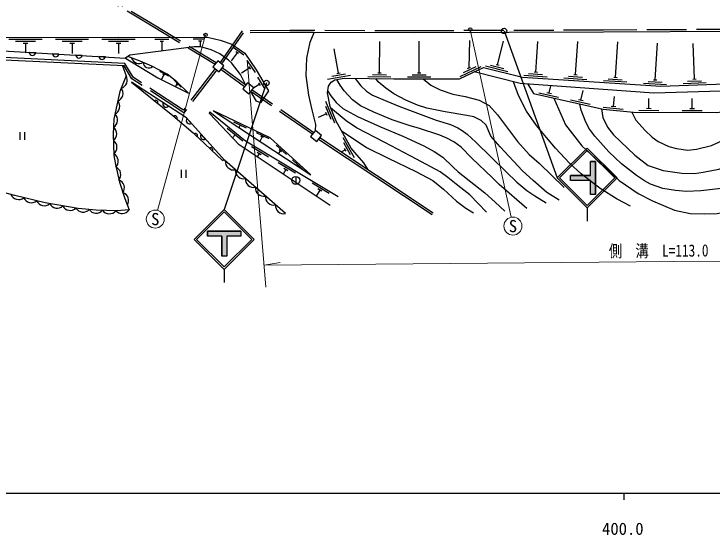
# Model space of a CAD drawing. Units: millimetres at full size, sheet at 1:1000; details may follow other scales. Extents: x 40000 to 680000, y 20000 to 380000.
# Drawn here: x 376348 to 481250, y 198715 to 276987 of the extents above; entities that cross this region are included whole.
import ezdxf
from ezdxf.enums import TextEntityAlignment as Align

# ---------------------------------------------------------------- set-up
doc = ezdxf.new("R2010")
doc.units = ezdxf.units.MM
doc.header["$LTSCALE"] = 1000
doc.linetypes.add('DASHED', pattern=[7.5, 6, -1.5])
for name, color, linetype, lineweight in [('M-BGD', 7, 'Continuous', 25), ('M-STR-HTXT', 7, 'Continuous', 13), ('M-STR-STRC', 7, 'Continuous', 25), ('M-TTL-BAND', 7, 'Continuous', 25)]:
    doc.layers.add(name, color=color, linetype=linetype, lineweight=lineweight)
doc.styles.add('ＭＳ ゴシック', font='')
doc.styles.get('ＭＳ ゴシック').set_extended_font_data('MS Gothic')

msp = doc.modelspace()

# ---------------------------------------------------------------- hatches: boundary and pattern name
at = {"layer": 'M-STR-STRC'}
for points in [[(462991, 251971), (462991, 249846), (463741, 249846), (463741, 254846), (462991, 254846), (462991, 252721), (459991, 252721), (459991, 251971)], [(405440, 243627), (407565, 243627), (407565, 240627), (408315, 240627), (408315, 243627), (410440, 243627), (410440, 244377), (405440, 244377)]]:
    msp.add_hatch(color=256, dxfattribs=at).paths.add_polyline_path(points)

# ---------------------------------------------------------------- linework, layer by layer
at = {"layer": 'M-BGD'}
for p, q in [((392070, 273460), (366418, 273413)), ((380571, 273139), (375571, 273130)), ((379572, 272837), (376572, 272831)), ((387571, 273151), (382571, 273142)), ((386572, 272850), (383572, 272844)), ((394571, 273164), (389571, 273155)), ((393572, 272862), (390572, 272857)), ((399600, 273173), (397500, 273170)), ((398796, 272872), (398306, 272871)), ((398551, 272872), (398554, 271399)), ((404964, 273181), (403287, 273180)), ((404582, 272881), (404092, 272881)), ((404337, 272881), (404337, 272067)), ((431262, 268165), (431325, 272867)), ((437250, 268136), (437250, 272897)), ((444731, 268899), (444829, 272982)), ((449031, 269341), (449907, 272896)), ((454752, 268266), (455054, 272868)), ((460739, 267874), (461064, 272835)), ((466727, 267482), (467074, 272790)), ((366125, 271931), (393100, 270372)), ((378422, 272535), (377722, 272533)), ((378072, 272534), (378074, 271240)), ((385422, 272548), (384722, 272546)), ((385072, 272547), (385075, 271047)), ((392422, 272560), (391722, 272559)), ((392072, 272560), (392075, 271060)), ((410905, 270808), (409267, 271956)), ((425104, 268099), (424458, 271737)), ((472714, 267090), (473074, 272597)), ((478615, 267224), (478413, 272556)), ((393028, 269569), (366039, 270868)), ((379618, 271151), (378629, 271208)), ((383112, 270949), (382123, 271006)), ((386606, 270747), (385617, 270804)), ((409873, 271165), (409012, 269937)), ((410073, 271024), (409672, 271306)), ((392912, 269175), (366020, 270468)), ((390100, 270545), (389111, 270602)), ((412622, 268216), (411439, 269951)), ((392636, 269188), (393200, 267705)), ((411783, 268914), (410543, 268070)), ((411921, 268712), (411645, 269117)), ((443400, 267614), (446570, 269098)), ((443907, 268182), (445809, 269073)), ((444509, 268795), (444952, 269003)), ((447188, 269177), (450586, 268339)), ((447940, 269301), (449979, 268798)), ((448793, 269399), (449269, 269282)), ((399618, 267637), (398293, 268340)), ((398885, 267856), (398493, 267117)), ((399039, 267774), (398730, 267938)), ((414086, 265701), (413019, 267510)), ((423486, 267202), (426932, 267814)), ((424123, 267620), (426190, 267987)), ((424863, 268056), (425345, 268141)), ((429504, 267589), (433004, 267541)), ((430208, 267879), (432308, 267851)), ((431017, 268168), (431507, 268162)), ((435500, 267536), (439000, 267536)), ((436200, 267836), (438300, 267836)), ((437005, 268136), (437495, 268136)), ((452967, 267782), (456459, 267553)), ((453685, 268036), (455780, 267898)), ((454508, 268282), (454997, 268250)), ((459672, 267643), (461768, 267506)), ((460495, 267890), (460984, 267858)), ((401476, 265973), (400405, 267024)), ((400960, 266269), (400710, 266514)), ((413294, 266453), (412370, 265908)), ((413418, 266242), (413169, 266664)), ((458954, 267390), (462446, 267161)), ((464941, 266998), (468434, 266769)), ((465659, 267251), (467755, 267114)), ((466482, 267498), (466971, 267466)), ((470928, 266605), (474421, 266377)), ((471646, 266859), (473742, 266722)), ((472469, 267106), (472958, 267074)), ((476889, 266558), (480387, 266691)), ((477577, 266885), (479676, 266964)), ((478370, 267215), (478860, 267233)), ((400835, 266391), (400548, 266099)), ((456775, 265118), (457024, 266216)), ((461533, 264042), (461864, 265505)), ((455246, 265157), (458172, 264495)), ((456434, 265196), (457117, 265041)), ((466428, 263119), (466575, 264612)), ((397467, 263938), (397953, 263544)), ((399562, 263121), (398731, 263661)), ((424553, 260601), (423196, 263827)), ((460004, 264080), (462930, 263418)), ((461192, 264119), (461874, 263965)), ((471740, 262811), (471744, 264311)), ((478252, 262794), (478256, 264294)), ((424005, 261130), (423191, 263066)), ((464905, 262968), (467891, 262673)), ((466079, 263153), (466776, 263084)), ((470239, 262515), (473239, 262507)), ((471390, 262812), (472090, 262810)), ((476751, 262498), (479751, 262490)), ((477902, 262795), (478602, 262793)), ((400338, 261613), (400815, 261208)), ((403011, 260535), (402348, 261271)), ((423322, 261982), (422059, 261450)), ((423417, 261756), (423227, 262207)), ((411284, 259851), (409383, 260744)), ((410333, 260298), (410148, 259903)), ((377221, 259241), (377221, 258068)), ((377921, 259241), (377921, 258068)), ((410726, 257884), (408404, 259783)), ((414683, 258254), (412783, 259147)), ((403429, 258977), (403884, 258547)), ((405132, 258178), (404469, 258914)), ((409565, 258833), (409182, 258365)), ((413644, 258511), (413320, 257821)), ((413865, 258407), (413422, 258615)), ((422130, 258177), (439180, 246873)), ((422318, 258413), (439346, 247123)), ((427541, 255356), (425819, 258403)), ((414613, 255501), (412041, 257046)), ((417308, 255874), (415760, 257294)), ((426935, 255818), (425902, 257646)), ((405711, 256824), (406166, 256394)), ((413473, 255836), (412873, 256197)), ((413173, 256016), (412874, 255520)), ((416392, 256429), (416035, 256040)), ((416573, 256264), (416211, 256595)), ((426157, 256584), (425574, 256255)), ((426278, 256371), (426037, 256798)), ((407689, 254957), (407877, 255126)), ((419739, 253644), (418191, 255064)), ((418634, 253085), (416062, 254630)), ((418965, 254354), (418829, 254206)), ((401451, 253554), (401451, 252380)), ((402151, 253554), (402151, 252380)), ((417194, 253601), (416789, 252927)), ((417494, 253421), (416894, 253781)), ((418703, 252583), (418703, 251383)), ((423738, 250020), (421166, 251564)), ((422297, 250535), (421757, 249635)), ((422597, 250355), (421997, 250715))]:
    msp.add_line(p, q, dxfattribs=at)
at = {"layer": 'M-BGD', "linetype": 'DASHED'}
for p, q in [((411005, 266064), (407442, 268651)), ((411192, 266299), (407629, 268886)), ((421389, 259154), (412122, 265558)), ((421201, 258919), (411934, 265323))]:
    msp.add_line(p, q, dxfattribs=at)
for points in [[(380530, 285235), (396109, 275785), (406566, 269459)], [(381146, 285212), (396264, 276041), (406755, 269695)], [(524187, 254512), (523743, 273989), (523073, 274882), (509573, 274836), (484927, 274664), (464951, 274551), (436574, 274458), (417819, 274504), (410636, 274440), (407314, 269685)], [(421342, 274196), (417820, 274204), (410793, 274142), (407549, 269497)], [(406829, 268595), (401870, 262132), (394039, 267258), (392912, 269175)], [(406591, 268778), (401801, 262536), (394262, 267471), (393028, 269569)]]:
    msp.add_lwpolyline(points, dxfattribs=at)
at = {"layer": 'M-BGD'}
for points in [[(421656, 259488), (421728, 260365), (421152, 262574), (420672, 264775), (420275, 267767), (420373, 270326), (420880, 272770), (421440, 274195)], [(523887, 254505), (523445, 273886), (522924, 274582), (509574, 274536), (484929, 274364), (464952, 274251), (436574, 274158), (421342, 274196)], [(392070, 273460), (404088, 273482), (405646, 273475), (407313, 273063), (409088, 272448), (410217, 271656), (411023, 271094), (412727, 268595), (414598, 265424), (413389, 263619), (412775, 263864), (411934, 265323)], [(411192, 266299), (410385, 267896), (409049, 269639), (408575, 270027), (407285, 270978), (405984, 271577), (404429, 272071), (403424, 272032), (393780, 270778), (393100, 270372)], [(429593, 253590), (428900, 254643), (427578, 256164), (427041, 256850), (424753, 260899), (423841, 263069), (423472, 265155), (423599, 266137), (424005, 266733), (424581, 267092), (425960, 267336), (433420, 267236), (443300, 267235), (446925, 268933), (452759, 267495), (473565, 266132), (492920, 266866), (509825, 269487), (514463, 269599), (519942, 270727), (520429, 253903)], [(393100, 270372), (395145, 269120), (397949, 267386), (402594, 265086), (400833, 266814), (399367, 267940), (397050, 269169), (395290, 269901), (393440, 270575)], [(519067, 253244), (518637, 269341), (514429, 268379), (509507, 268294), (499523, 266423), (489325, 265605), (472508, 265091), (452393, 266552), (445526, 268278)], [(393200, 267705), (392273, 265351), (391702, 262838), (391367, 261180), (391274, 258978), (391363, 255736), (391592, 254365), (392186, 251697), (393002, 249255), (393638, 247583), (391819, 247429), (388688, 247532), (386002, 247771), (381039, 248607), (376487, 249710), (373950, 250382), (371710, 251143), (369523, 252130), (365288, 254066), (360502, 258856), (359599, 259452)], [(393996, 266741), (400211, 261721), (403262, 259134), (407689, 254957)], [(417142, 247000), (407974, 255019), (402268, 261360), (393996, 266741)], [(453439, 247763), (449245, 251371), (448187, 252421), (445140, 255311), (443539, 256999), (442437, 257802), (441375, 258335), (440334, 258775), (437306, 259782), (435734, 260255), (433170, 261082), (430413, 262238), (428442, 263210), (427217, 264107), (425950, 265421), (425391, 266272), (424869, 267143)], [(427633, 267314), (428479, 266185), (429346, 265389), (430221, 264813), (432395, 263893), (434168, 263149), (439792, 261057), (441926, 260367), (443074, 259893), (443696, 259491), (444471, 258935), (445777, 257745), (450332, 253265), (451919, 251698), (453421, 250488), (454618, 249688), (456311, 248619)], [(458285, 249014), (456411, 250192), (454358, 251963), (452768, 253441), (449387, 257033), (448033, 258610), (447298, 260270), (446568, 260967), (445448, 261511), (444378, 261736), (441166, 262307), (438400, 262840), (436965, 263305), (435230, 264017), (433438, 264991), (432250, 265831), (431099, 266805), (430714, 267272)], [(437862, 267236), (438999, 266296), (440410, 265613), (442290, 264952), (444174, 264585), (446238, 264030), (447739, 263239), (449003, 261854), (451998, 257807), (453782, 255864), (455248, 254592), (459011, 250939)], [(469012, 248115), (466977, 249151), (464438, 250776), (461608, 252962), (459825, 254563), (457725, 256821), (456368, 258449), (454848, 260229), (453362, 262380), (452175, 264719), (451390, 266804)], [(453569, 266467), (454411, 265038), (464883, 262669), (469452, 262217), (481975, 262184), (494226, 263924), (499992, 266511)], [(457467, 264347), (459241, 260355), (461691, 257197), (467294, 251950), (470148, 250003), (472294, 248919), (475614, 247537), (477947, 247003), (480047, 246950), (482009, 247019), (485376, 247712), (487760, 248654), (490340, 250482), (491505, 251670), (494721, 255997), (497381, 259276), (501567, 264457), (503434, 267156)], [(499407, 266249), (497351, 263302), (495675, 260808), (493642, 258110), (491187, 255233), (489211, 253549), (487173, 252293), (485041, 251338), (482691, 250777), (479585, 250433), (477421, 250321), (475770, 250451), (473857, 250759), (472002, 251408), (471099, 251934), (469893, 252735), (467661, 254459), (465764, 256259), (463635, 258608), (462734, 259844), (462163, 260992), (461561, 262546), (461401, 263457)], [(423500, 265373), (423965, 264666), (424764, 263711), (425782, 262805), (427982, 261572), (431453, 260047), (434767, 258644), (437963, 257176), (439472, 256341), (440784, 255485), (442279, 254034), (443118, 253275), (447098, 250105), (448681, 248713), (450133, 247351)], [(464655, 262720), (464857, 261430), (465516, 259974), (466446, 258845), (469634, 255776), (471666, 254243), (473882, 253478), (476686, 253097), (478626, 253019), (479910, 253233), (482258, 253694), (484867, 254578), (487222, 255882), (489206, 257443), (492903, 261030), (496292, 264851)], [(423883, 248227), (410174, 257309), (405753, 262014), (405791, 262308)], [(405791, 262308), (411120, 257949), (425059, 249576)], [(447375, 247209), (444866, 249811), (443028, 251223), (441549, 252410), (440377, 253273), (436860, 255181), (434922, 256200), (432078, 257702), (427802, 259886), (426256, 260950), (423918, 262886)], [(469205, 262241), (469818, 261011), (471183, 259458), (472259, 258503), (473134, 257829), (474742, 257087), (475886, 256773), (477604, 256544), (478929, 256662), (481158, 257246), (482824, 257955), (484149, 258874), (485397, 259637), (487138, 261117), (489076, 263193)], [(425578, 259440), (427597, 258070), (429316, 256926), (432571, 255335), (436762, 253347), (439297, 251974), (440896, 250649), (442853, 248856), (444258, 247803), (445388, 247098)]]:
    msp.add_lwpolyline(points, dxfattribs=at)
for points in [[(406246, 269057), (407175, 268316), (407896, 269220), (406967, 269961)], [(410738, 265730), (411667, 264989), (412389, 265893), (411459, 266634)], [(406322, 262414), (420969, 252801), (414862, 258403)], [(420934, 258584), (421864, 257843), (422585, 258747), (421656, 259488)]]:
    msp.add_lwpolyline(points, close=True, dxfattribs=at)
msp.add_circle((418703, 251983), 600, dxfattribs=at)
for centre, radius, start, end in [((379129, 271277), 505, 187.86324, 345.52143), ((382623, 271075), 505, 187.86324, 345.52143), ((386117, 270873), 505, 187.86324, 345.52143), ((389611, 270671), 505, 187.86324, 345.52143), ((395173, 270724), 1197, 197.78055, 300.70062), ((396595, 269681), 811, 178.99286, 314.88765), ((392136, 267049), 1250, 285.37009, 31.63029), ((391484, 265073), 1250, 291.85794, 38.11815), ((391003, 263092), 1250, 294.77415, 41.03435), ((397676, 263699), 318, 330.95972, 131.17746), ((399200, 263473), 505, 158.12694, 315.78513), ((390675, 261043), 1250, 300.78859, 47.0488), ((400541, 261369), 318, 329.59686, 129.81459), ((402752, 260968), 505, 143.15012, 300.80831), ((390559, 258975), 1250, 306.51046, 52.77067), ((403619, 258722), 318, 326.55706, 126.77479), ((404873, 258611), 505, 143.15012, 300.80831), ((390580, 256950), 1250, 308.39517, 54.65538), ((390775, 254864), 1250, 316.05402, 62.31422), ((405901, 256569), 318, 326.55706, 126.77479), ((391159, 252858), 1250, 319.31915, 65.57936), ((409356, 254806), 1250, 175.69768, 281.95789), ((410862, 253490), 1250, 175.69768, 281.95789), ((391691, 250864), 1250, 324.34283, 70.60304), ((412367, 252173), 1250, 175.69768, 281.95789), ((413872, 250856), 1250, 175.69768, 281.95789), ((377028, 250358), 1250, 202.86278, 309.12298), ((392339, 248941), 1250, 326.61718, 72.87739), ((378966, 249881), 1250, 203.24134, 309.50155), ((380897, 249438), 1250, 204.63675, 310.89695), ((415378, 249540), 1250, 175.69768, 281.95789), ((382826, 249066), 1250, 207.3129, 313.57311), ((384798, 248734), 1250, 207.3129, 313.57311), ((386731, 248473), 1250, 211.00734, 317.26755), ((388694, 248311), 1250, 213.31124, 319.57144), ((392586, 248258), 1250, 221.06227, 327.32248), ((416883, 248223), 1250, 175.69768, 281.95789), ((390669, 248217), 1250, 214.99242, 321.25263)]:
    msp.add_arc(centre, radius, start, end, dxfattribs=at)
at = {"layer": 'M-STR-HTXT'}
for p, q in [((405143, 273834), (397941, 247476)), ((444909, 274659), (451044, 246440)), ((411412, 270036), (414218, 235942)), ((413943, 239278), (416371, 239639))]:
    msp.add_line(p, q, dxfattribs=at)
msp.add_lwpolyline([(413943, 239278), (475458, 239786), (521446, 240017)], dxfattribs=at)
for centre in [(397586, 246174), (451331, 245120)]:
    msp.add_circle(centre, 1350, dxfattribs=at)
at = {"layer": 'M-STR-STRC'}
for p, q in [((449991, 274443), (457992, 252347)), ((414290, 266631), (407941, 247627)), ((457992, 252347), (462492, 256847)), ((458345, 252347), (462492, 256493)), ((466992, 252347), (462492, 256847)), ((466638, 252347), (462492, 256493)), ((463741, 254846), (462991, 254846)), ((462991, 252721), (462991, 254846)), ((463741, 249846), (463741, 254846)), ((457992, 252347), (462492, 247846)), ((458345, 252347), (462492, 248200)), ((459991, 251971), (459991, 252721)), ((462991, 252721), (459991, 252721)), ((462991, 251971), (459991, 251971)), ((462492, 248200), (466638, 252347)), ((462492, 247847), (466992, 252347)), ((462991, 249846), (462991, 251971)), ((463741, 249846), (462991, 249846)), ((403441, 243127), (407941, 247627)), ((412441, 243127), (407941, 247627)), ((462492, 247846), (462492, 245846)), ((403794, 243127), (407941, 247274)), ((412088, 243127), (407941, 247274)), ((410440, 244377), (405440, 244377)), ((405440, 244377), (405440, 243627)), ((407565, 243627), (405440, 243627)), ((407565, 243627), (407565, 240627)), ((408315, 243627), (408315, 240627)), ((410440, 243627), (408315, 243627)), ((410440, 244377), (410440, 243627)), ((403441, 243127), (407941, 238627)), ((403794, 243127), (407941, 238980)), ((407941, 238980), (412088, 243127)), ((407941, 238627), (412441, 243127)), ((408315, 240627), (407565, 240627)), ((407941, 238627), (407941, 236627))]:
    msp.add_line(p, q, dxfattribs=at)
for points in [[(459991, 252721), (462991, 252721), (462991, 254846), (463741, 254846), (463741, 249846), (462991, 249846), (462991, 251971), (459991, 251971)], [(405440, 244377), (410440, 244377), (410440, 243627), (408315, 243627), (408315, 240627), (407565, 240627), (407565, 243627), (405440, 243627)]]:
    msp.add_lwpolyline(points, close=True, dxfattribs=at)
for centre, radius in [((444909, 274659), 250), ((405143, 273834), 250), ((449991, 274443), 400), ((414290, 266631), 400)]:
    msp.add_circle(centre, radius, dxfattribs=at)
at = {"layer": 'M-TTL-BAND'}
for p, q in [((40000, 205000), (579000, 205000)), ((468000, 205000), (468000, 204000))]:
    msp.add_line(p, q, dxfattribs=at)

# ---------------------------------------------------------------- texts
at = {"layer": 'M-STR-HTXT', "style": 'ＭＳ ゴシック'}
for p in [(397586, 246174), (451331, 245120)]:
    msp.add_text('S', height=1833, dxfattribs=at).set_placement(p, align=Align.MIDDLE_CENTER)
at = {"layer": 'M-STR-HTXT', "style": 'ＭＳ ゴシック', "width": 0.8}
msp.add_text('側\u3000溝\u3000L=113.0', height=1833, rotation=0.397, dxfattribs=at).set_placement((473239, 239955), align=Align.BOTTOM_CENTER)
at = {"layer": 'M-TTL-BAND', "style": 'ＭＳ ゴシック'}
msp.add_text('400.0', height=1833, dxfattribs=at).set_placement((467844, 198195), align=Align.BOTTOM_CENTER)

doc.saveas('drawing.dxf')
